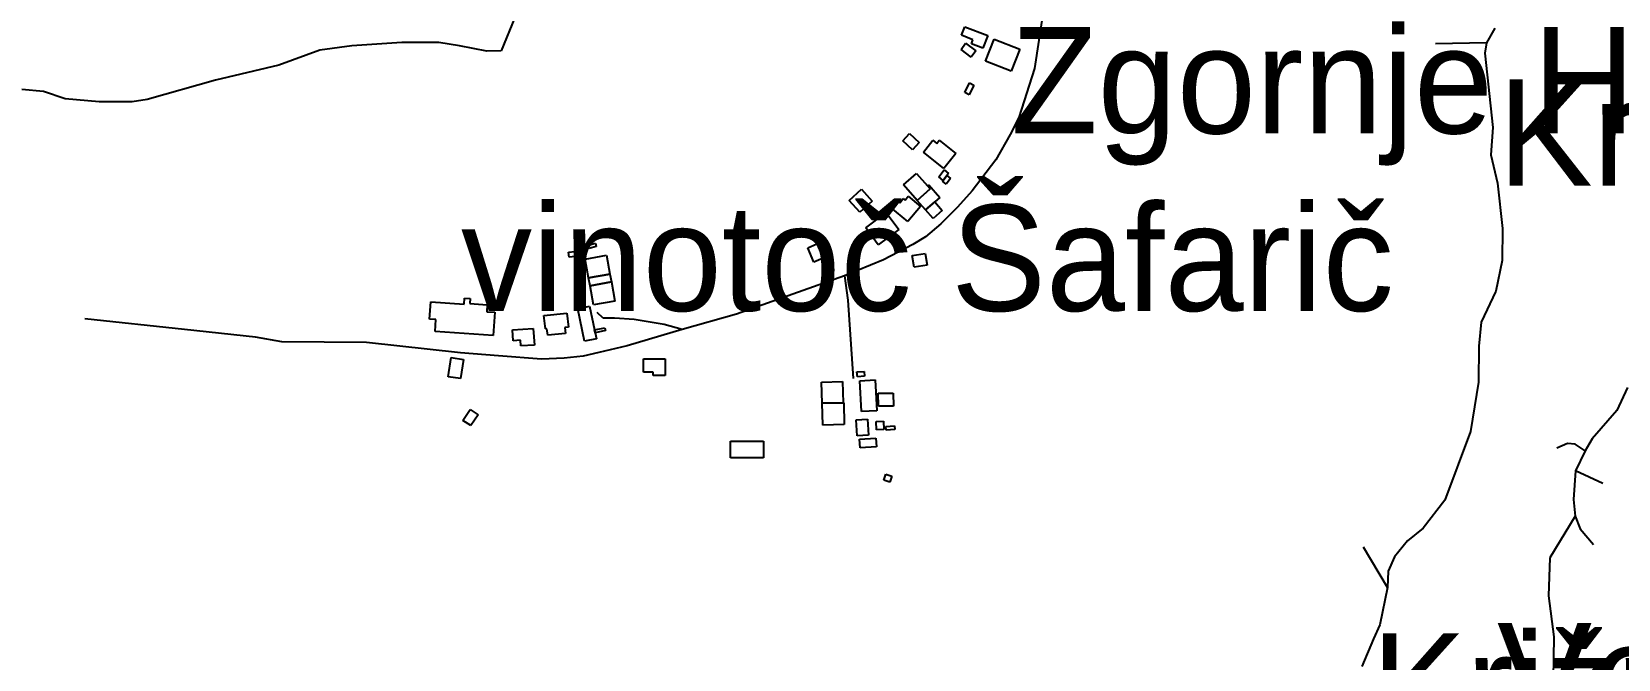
# Model space of a CAD drawing. Extents: x -8864 to 13231, y -7697 to 8949.
# Drawn here: x -4968 to -4043, y 676 to 1042 of the extents above; entities that cross this region are included whole.
import ezdxf

# ---------------------------------------------------------------- set-up
doc = ezdxf.new("R2010")
doc.units = 0
for name, color, linetype in [('OSM_BUILDING_ALLOTMENT_HOUSE', 9, 'CONTINUOUS'), ('OSM_BUILDING_BARN', 9, 'CONTINUOUS'), ('OSM_BUILDING_GARAGE', 9, 'CONTINUOUS'), ('OSM_BUILDING_HOUSE', 9, 'CONTINUOUS'), ('OSM_BUILDING_YES', 9, 'CONTINUOUS'), ('OSM_HIGHWAY_PATH', 8, 'CONTINUOUS'), ('OSM_HIGHWAY_RESIDENTIAL', 8, 'CONTINUOUS'), ('OSM_HIGHWAY_SERVICE', 8, 'CONTINUOUS'), ('OSM_HIGHWAY_TRACK', 8, 'CONTINUOUS'), ('OSM_LABELS', 8, 'CONTINUOUS')]:
    doc.layers.add(name, color=color, linetype=linetype)

msp = doc.modelspace()

# ---------------------------------------------------------------- linework, layer by layer
at = {"layer": 'OSM_BUILDING_ALLOTMENT_HOUSE'}
for p, q in [((-4655.314447, 913.644234), (-4651.769271, 914.055655)), ((-4654.985198, 910.808764), (-4655.314447, 913.644234)), ((-4651.440021, 911.220185), (-4654.985198, 910.808764)), ((-4651.769271, 914.055655), (-4651.440021, 911.220185))]:
    msp.add_line(p, q, dxfattribs=at)
at = {"layer": 'OSM_BUILDING_BARN'}
for p, q in [((-4491.639085, 943.900374), (-4484.395592, 950.438635)), ((-4484.395592, 950.438635), (-4478.185791, 943.55567)), ((-4485.429283, 937.017408), (-4491.639085, 943.900374)), ((-4478.185791, 943.55567), (-4485.429283, 937.017408)), ((-4649.969883, 880.674939), (-4643.078611, 882.131592)), ((-4645.957632, 861.760681), (-4649.969883, 880.674939)), ((-4643.078611, 882.131592), (-4640.161306, 868.399019)), ((-4639.06636, 863.228455), (-4645.957632, 861.760681)), ((-4640.161306, 868.399019), (-4639.793772, 866.653258)), ((-4639.793772, 866.653258), (-4639.06636, 863.228455)), ((-4725.544164, 841.000589), (-4723.897916, 852.220157)), ((-4723.897916, 852.220157), (-4716.715679, 851.174924)), ((-4716.715679, 851.174924), (-4718.361927, 839.944237)), ((-4718.361927, 839.944237), (-4725.544164, 841.000589))]:
    msp.add_line(p, q, dxfattribs=at)
at = {"layer": 'OSM_BUILDING_GARAGE'}
for p, q in [((-4439.38793, 957.621828), (-4436.15669, 961.669323)), ((-4436.899416, 955.631439), (-4439.38793, 957.621828)), ((-4437.243979, 955.208898), (-4436.899416, 955.631439)), ((-4435.084714, 953.474257), (-4437.243979, 955.208898)), ((-4434.625296, 958.489148), (-4436.899416, 955.631439)), ((-4436.899416, 955.631439), (-4434.625296, 958.489148)), ((-4436.15669, 961.669323), (-4433.668175, 959.678934)), ((-4432.458374, 956.754507), (-4435.084714, 953.474257)), ((-4433.668175, 959.678934), (-4434.625296, 958.489148)), ((-4434.625296, 958.489148), (-4432.458374, 956.754507)), ((-4447.06787, 938.373986), (-4441.746277, 943.066412)), ((-4442.649799, 933.370214), (-4447.06787, 938.373986)), ((-4437.328206, 938.07376), (-4442.649799, 933.370214)), ((-4441.746277, 943.066412), (-4437.328206, 938.07376))]:
    msp.add_line(p, q, dxfattribs=at)
at = {"layer": 'OSM_BUILDING_HOUSE'}
for p, q in [((-4448.33127, 972.121646), (-4442.795281, 979.06021)), ((-4436.340457, 962.570002), (-4448.33127, 972.121646)), ((-4442.795281, 979.06021), (-4440.47522, 977.214374)), ((-4440.47522, 977.214374), (-4439.066338, 978.982373)), ((-4439.066338, 978.982373), (-4429.395586, 971.276565)), ((-4429.395586, 971.276565), (-4436.340457, 962.570002)), ((-4459.931577, 952.918282), (-4452.328208, 959.634456)), ((-4452.328208, 959.634456), (-4445.965267, 952.440144)), ((-4451.953016, 943.889254), (-4459.931577, 952.918282)), ((-4444.349646, 950.605428), (-4451.953016, 943.889254)), ((-4445.965267, 952.440144), (-4444.349646, 950.605428)), ((-4481.983647, 927.866065), (-4470.015805, 936.783899)), ((-4470.015805, 936.783899), (-4462.772313, 927.020984)), ((-4474.740155, 918.092031), (-4481.983647, 927.866065)), ((-4462.772313, 927.020984), (-4474.740155, 918.092031)), ((-4642.818274, 894.162883), (-4630.360386, 896.475738)), ((-4640.720265, 882.898837), (-4642.818274, 894.162883)), ((-4630.360386, 896.475738), (-4628.270034, 885.200572)), ((-4628.270034, 885.200572), (-4640.720265, 882.898837)), ((-4669.732519, 876.749758), (-4656.256254, 878.217531)), ((-4668.874939, 868.932754), (-4669.732519, 876.749758)), ((-4655.360389, 869.989106), (-4657.50434, 869.755597)), ((-4656.256254, 878.217531), (-4655.360389, 869.989106)), ((-4687.99439, 868.465736), (-4675.904036, 869.232981)), ((-4687.596227, 862.049788), (-4687.99439, 868.465736)), ((-4683.438493, 862.305537), (-4687.596227, 862.049788)), ((-4683.231755, 859.025286), (-4683.438493, 862.305537)), ((-4675.904036, 869.232981), (-4675.299136, 859.514544)), ((-4667.925475, 869.03283), (-4668.874939, 868.932754)), ((-4667.504341, 865.207724), (-4667.925475, 869.03283)), ((-4657.129149, 866.341912), (-4667.504341, 865.207724)), ((-4657.50434, 869.755597), (-4657.129149, 866.341912)), ((-4675.299136, 859.514544), (-4683.231755, 859.025286)), ((-4485.429283, 838.698854), (-4476.417031, 839.143633)), ((-4484.533418, 820.751993), (-4485.429283, 838.698854)), ((-4476.417031, 839.143633), (-4475.528823, 821.196772)), ((-4474.655928, 831.448944), (-4465.896356, 831.493422)), ((-4474.609986, 823.798734), (-4474.655928, 831.448944)), ((-4465.850414, 823.843212), (-4474.609986, 823.798734)), ((-4465.896356, 831.493422), (-4465.850414, 823.843212)), ((-4475.528823, 821.196772), (-4484.533418, 820.751993))]:
    msp.add_line(p, q, dxfattribs=at)
at = {"layer": 'OSM_BUILDING_YES'}
for p, q in [((-4426.118404, 1040.295256), (-4424.204162, 1045.265669)), ((-4419.426213, 1037.704414), (-4426.118404, 1040.295256)), ((-4424.204162, 1045.265669), (-4410.865722, 1040.095105)), ((-4420.345049, 1035.313723), (-4419.426213, 1037.704414)), ((-4410.865722, 1040.095105), (-4413.706457, 1032.734001)), ((-4412.075523, 1025.08379), (-4407.10615, 1037.926804)), ((-4407.10615, 1037.926804), (-4392.144434, 1032.10019)), ((-4426.386398, 1032.011234), (-4423.714116, 1035.59171)), ((-4420.44459, 1027.552317), (-4426.386398, 1032.011234)), ((-4423.714116, 1035.59171), (-4417.772308, 1031.121674)), ((-4417.772308, 1031.121674), (-4420.44459, 1027.552317)), ((-4413.706457, 1032.734001), (-4420.345049, 1035.313723)), ((-4392.144434, 1032.10019), (-4397.106149, 1019.257176)), ((-4397.106149, 1019.257176), (-4412.075523, 1025.08379)), ((-4424.211819, 1006.914539), (-4421.424682, 1012.463166)), ((-4418.844283, 1011.184424), (-4421.600792, 1005.613558)), ((-4421.424682, 1012.463166), (-4418.844283, 1011.184424)), ((-4421.600792, 1005.613558), (-4424.211819, 1006.914539)), ((-4460.383339, 978.771103), (-4456.516569, 982.940913)), ((-4456.516569, 982.940913), (-4450.804471, 977.648034)), ((-4454.663583, 973.478224), (-4460.383339, 978.771103)), ((-4450.804471, 977.648034), (-4454.663583, 973.478224)), ((-4467.374151, 939.830639), (-4463.9668, 943.97821)), ((-4463.9668, 943.97821), (-4462.144441, 942.477079)), ((-4462.144441, 942.477079), (-4460.084717, 944.978965)), ((-4460.084717, 944.978965), (-4459.035712, 944.111644)), ((-4459.035712, 944.111644), (-4457.228667, 946.313304)), ((-4457.228667, 946.313304), (-4450.10003, 940.464451)), ((-4451.953016, 943.889254), (-4444.349646, 950.605428)), ((-4445.965267, 952.440144), (-4445.276139, 953.040597)), ((-4444.349646, 950.605428), (-4445.965267, 952.440144)), ((-4445.276139, 953.040597), (-4438.78303, 945.690612)), ((-4438.78303, 945.690612), (-4441.746277, 943.066412)), ((-4457.37415, 931.613334), (-4467.374151, 939.830639)), ((-4450.10003, 940.464451), (-4457.37415, 931.613334)), ((-4447.06787, 938.373986), (-4451.953016, 943.889254)), ((-4441.746277, 943.066412), (-4447.06787, 938.373986)), ((-4643.798366, 917.858522), (-4639.655946, 918.937113)), ((-4643.293006, 915.912611), (-4643.798366, 917.858522)), ((-4639.158243, 916.991202), (-4643.293006, 915.912611)), ((-4639.655946, 918.937113), (-4639.158243, 916.991202)), ((-4515.796821, 916.212837), (-4510.475228, 918.503453)), ((-4512.198046, 907.895457), (-4515.796821, 916.212837)), ((-4510.475228, 918.503453), (-4506.884109, 910.186072)), ((-4645.704952, 909.730173), (-4633.247064, 912.031908)), ((-4643.645227, 898.655158), (-4645.704952, 909.730173)), ((-4633.247064, 912.031908), (-4631.194996, 900.968013)), ((-4506.884109, 910.186072), (-4512.198046, 907.895457)), ((-4454.92392, 911.731682), (-4447.374149, 913.010423)), ((-4453.760061, 904.893194), (-4454.92392, 911.731682)), ((-4447.374149, 913.010423), (-4446.21029, 906.183055)), ((-4631.194996, 900.968013), (-4643.645227, 898.655158)), ((-4643.645227, 898.655158), (-4631.194996, 900.968013)), ((-4642.818274, 894.162883), (-4643.645227, 898.655158)), ((-4631.194996, 900.968013), (-4630.360386, 896.475738)), ((-4446.21029, 906.183055), (-4453.760061, 904.893194)), ((-4630.360386, 896.475738), (-4642.818274, 894.162883)), ((-4736.432373, 874.71489), (-4735.727932, 884.81139)), ((-4735.727932, 884.81139), (-4716.286889, 883.465931)), ((-4716.286889, 883.465931), (-4716.05718, 886.857376)), ((-4716.05718, 886.857376), (-4712.726398, 886.623867)), ((-4712.726398, 886.623867), (-4712.933137, 883.677202)), ((-4712.933137, 883.677202), (-4702.71874, 882.965554)), ((-4702.71874, 882.965554), (-4702.994391, 878.962537)), ((-4732.711087, 874.448023), (-4736.432373, 874.71489)), ((-4733.201133, 867.476101), (-4732.711087, 874.448023)), ((-4702.994391, 878.962537), (-4698.423181, 878.640071)), ((-4698.423181, 878.640071), (-4699.357331, 865.129888)), ((-4699.357331, 865.129888), (-4733.201133, 867.476101)), ((-4640.161306, 868.399019), (-4634.211842, 869.666641)), ((-4639.793772, 866.653258), (-4640.161306, 868.399019)), ((-4633.851964, 867.932), (-4639.793772, 866.653258)), ((-4634.211842, 869.666641), (-4633.851964, 867.932)), ((-4611.639098, 843.802701), (-4611.570185, 851.564107)), ((-4611.570185, 851.564107), (-4598.997443, 851.464031)), ((-4598.997443, 851.464031), (-4599.074012, 841.734475)), ((-4605.980598, 843.758223), (-4611.639098, 843.802701)), ((-4605.995912, 841.790073), (-4605.980598, 843.758223)), ((-4487.106159, 843.81382), (-4482.994367, 844.125166)), ((-4486.891764, 841.000589), (-4487.106159, 843.81382)), ((-4482.994367, 844.125166), (-4482.779972, 841.323054)), ((-4599.074012, 841.734475), (-4605.995912, 841.790073)), ((-4507.764661, 837.942728), (-4495.475226, 838.220716)), ((-4507.496667, 825.611211), (-4507.764661, 837.942728)), ((-4495.475226, 838.220716), (-4495.207232, 825.889198)), ((-4482.779972, 841.323054), (-4486.891764, 841.000589)), ((-4507.381812, 825.62233), (-4507.496667, 825.611211)), ((-4507.381812, 825.62233), (-4495.207232, 825.889198)), ((-4495.207232, 825.889198), (-4507.381812, 825.62233)), ((-4507.106161, 812.879392), (-4507.381812, 825.62233)), ((-4495.207232, 825.889198), (-4494.832041, 825.889198)), ((-4494.832041, 825.889198), (-4494.548733, 813.157379)), ((-4716.930074, 815.603667), (-4712.718741, 821.8973)), ((-4712.320579, 812.501329), (-4716.930074, 815.603667)), ((-4712.718741, 821.8973), (-4708.109246, 818.794962)), ((-4708.109246, 818.794962), (-4712.320579, 812.501329)), ((-4487.626833, 815.926133), (-4480.988241, 816.359793)), ((-4487.014276, 806.596878), (-4487.626833, 815.926133)), ((-4480.988241, 816.359793), (-4480.375684, 807.030539)), ((-4475.904014, 814.914259), (-4471.692681, 815.10329)), ((-4475.71259, 809.999443), (-4475.904014, 814.914259)), ((-4471.692681, 815.10329), (-4471.4936, 810.166236)), ((-4494.548733, 813.157379), (-4507.106161, 812.879392)), ((-4480.375684, 807.030539), (-4487.014276, 806.596878)), ((-4485.597736, 804.59537), (-4476.049496, 805.262539)), ((-4476.049496, 805.262539), (-4475.689619, 800.114214)), ((-4471.4936, 810.166236), (-4475.71259, 809.999443)), ((-4470.191915, 812.067669), (-4465.207229, 812.467971)), ((-4470.015805, 809.832651), (-4470.191915, 812.067669)), ((-4465.023462, 810.232952), (-4470.015805, 809.832651)), ((-4465.207229, 812.467971), (-4465.023462, 810.232952)), ((-4560.796826, 803.361106), (-4541.692689, 803.361106)), ((-4560.796826, 793.653789), (-4560.796826, 803.361106)), ((-4541.692689, 803.361106), (-4541.692689, 793.653789)), ((-4485.253173, 799.469284), (-4485.597736, 804.59537)), ((-4475.689619, 800.114214), (-4485.253173, 799.469284)), ((-4541.692689, 793.653789), (-4560.796826, 793.653789)), ((-4471.462972, 780.68846), (-4470.30677, 784.246698)), ((-4467.940767, 779.543153), (-4471.462972, 780.68846)), ((-4470.30677, 784.246698), (-4466.784564, 783.090271)), ((-4466.784564, 783.090271), (-4467.940767, 779.543153))]:
    msp.add_line(p, q, dxfattribs=at)
at = {"layer": 'OSM_HIGHWAY_PATH'}
for p, q in [((-4068.101519, 759.628141), (-4082.894783, 735.443245)), ((-4082.894783, 735.443245), (-4083.76002, 713.170901)), ((-4083.76002, 713.170901), (-4080.62832, 689.341828)), ((-4080.62832, 689.341828), (-4080.98054, 664.801108))]:
    msp.add_line(p, q, dxfattribs=at)
at = {"layer": 'OSM_HIGHWAY_RESIDENTIAL'}
for p, q in [((-4378.874907, 1051.348031), (-4383.507373, 1020.958458)), ((-4115.092336, 1044.398349), (-4119.870284, 1035.802981)), ((-4119.870284, 1035.802981), (-4120.835062, 1029.765096)), ((-4120.835062, 1029.765096), (-4116.202596, 986.399075)), ((-4383.507373, 1020.958458), (-4392.649794, 992.247928)), ((-4392.649794, 992.247928), (-4397.672765, 982.318221)), ((-4397.672765, 982.318221), (-4406.126058, 967.596013)), ((-4116.202596, 986.399075), (-4117.312857, 970.464842)), ((-4406.126058, 967.596013), (-4420.000486, 949.47124)), ((-4117.312857, 970.464842), (-4113.423117, 953.974634)), ((-4113.423117, 953.974634), (-4110.643637, 927.476883)), ((-4420.000486, 949.47124), (-4428.47675, 939.964073)), ((-4428.47675, 939.964073), (-4438.231728, 930.212278)), ((-4438.231728, 930.212278), (-4447.121469, 922.762218)), ((-4110.643637, 927.476883), (-4110.827404, 908.940689)), ((-4454.456845, 918.147629), (-4471.562513, 909.174198)), ((-4447.121469, 922.762218), (-4454.456845, 918.147629)), ((-4471.562513, 909.174198), (-4494.30371, 899.867183)), ((-4110.827404, 908.940689), (-4114.533377, 890.971589)), ((-4494.30371, 899.867183), (-4557.404789, 877.505883)), ((-4114.533377, 890.971589), (-4123.06324, 872.813457)), ((-4879.433921, 868.565811), (-4937.458429, 874.781607)), ((-4557.404789, 877.505883), (-4589.074011, 868.565811)), ((-4123.06324, 872.813457), (-4124.357268, 858.914091)), ((-4837.994406, 864.162492), (-4879.433921, 868.565811)), ((-4822.580928, 861.315902), (-4837.994406, 864.162492)), ((-4773.109253, 861.060153), (-4822.580928, 861.315902)), ((-4718.461468, 855.055627), (-4773.109253, 861.060153)), ((-4589.074011, 868.565811), (-4621.23328, 859.025286)), ((-4696.240945, 853.209792), (-4718.461468, 855.055627)), ((-4671.080146, 851.352836), (-4696.240945, 853.209792)), ((-4657.933131, 851.819855), (-4671.080146, 851.352836)), ((-4646.876468, 853.02076), (-4657.933131, 851.819855)), ((-4637.657477, 855.100105), (-4646.876468, 853.02076)), ((-4621.23328, 859.025286), (-4637.657477, 855.100105)), ((-4124.357268, 858.914091), (-4124.541035, 837.787055)), ((-4124.541035, 837.787055), (-4129.181158, 809.065406)), ((-4129.181158, 809.065406), (-4144.188817, 769.035232)), ((-4144.188817, 769.035232), (-4156.792187, 752.734056)), ((-4156.792187, 752.734056), (-4166.057119, 745.317354)), ((-4166.057119, 745.317354), (-4173.469065, 736.054817)), ((-4173.469065, 736.054817), (-4177.175038, 727.526166)), ((-4177.175038, 727.526166), (-4177.688055, 718.141314)), ((-4177.688055, 718.141314), (-4182.182695, 696.213675)), ((-4182.182695, 696.213675), (-4185.888668, 688.063087)), ((-4185.888668, 688.063087), (-4192.557888, 671.939822))]:
    msp.add_line(p, q, dxfattribs=at)
at = {"layer": 'OSM_HIGHWAY_SERVICE'}
for p, q in [((-4686.623792, 1050.680862), (-4694.610011, 1031.243989)), ((-4800.368062, 1031.510857), (-4824.357345, 1022.89325)), ((-4781.677401, 1034.023862), (-4800.368062, 1031.510857)), ((-4752.527322, 1036.147685), (-4781.677401, 1034.023862)), ((-4730.927013, 1036.014251), (-4752.527322, 1036.147685)), ((-4718.997456, 1034.157296), (-4730.927013, 1036.014251)), ((-4702.963763, 1030.977121), (-4718.997456, 1034.157296)), ((-4694.610011, 1031.243989), (-4702.963763, 1030.977121)), ((-4824.357345, 1022.89325), (-4861.195021, 1014.153328)), ((-4861.195021, 1014.153328), (-4901.217996, 1002.889282)), ((-4961.646793, 1007.392677), (-4974.242507, 1008.715897)), ((-4948.928568, 1003.15615), (-4961.646793, 1007.392677)), ((-4929.051078, 1001.432629), (-4948.928568, 1003.15615)), ((-4909.962255, 1001.432629), (-4929.051078, 1001.432629)), ((-4901.217996, 1002.889282), (-4909.962255, 1001.432629)), ((-4494.30371, 899.867183), (-4492.504322, 885.756547)), ((-4492.504322, 885.756547), (-4489.32668, 840.066551)), ((-4635.138335, 875.226387), (-4638.629913, 878.517757)), ((-4628.515057, 875.126312), (-4635.138335, 875.226387)), ((-4617.121487, 874.50362), (-4628.515057, 875.126312)), ((-4599.61, 871.423521), (-4617.121487, 874.50362)), ((-4589.074011, 868.565811), (-4599.61, 871.423521))]:
    msp.add_line(p, q, dxfattribs=at)
at = {"layer": 'OSM_HIGHWAY_TRACK'}
for p, q in [((-4119.870284, 1035.802981), (-4149.694177, 1035.258126)), ((-4037.649755, 834.795912), (-4043.913155, 821.396923)), ((-4043.913155, 821.396923), (-4058.354198, 804.862238)), ((-4072.6957, 801.993408), (-4078.874874, 799.302491)), ((-4068.262315, 801.73766), (-4072.6957, 801.993408)), ((-4062.358793, 797.734643), (-4068.262315, 801.73766)), ((-4062.358793, 797.734643), (-4067.925409, 786.070295)), ((-4058.354198, 804.862238), (-4062.358793, 797.734643)), ((-4067.925409, 786.070295), (-4069.142867, 769.368817)), ((-4052.113768, 778.831505), (-4067.925409, 786.070295)), ((-4069.142867, 769.368817), (-4068.101519, 759.628141)), ((-4068.101519, 759.628141), (-4065.222499, 752.278157)), ((-4065.222499, 752.278157), (-4057.397077, 743.060097)), ((-4177.688055, 718.141314), (-4191.707964, 741.647922))]:
    msp.add_line(p, q, dxfattribs=at)

# ---------------------------------------------------------------- texts
at = {"layer": 'OSM_LABELS'}
for s, p in [('Zgornje Hoče', (-4397.340587, 982.97489)), ('Križna cesta', (-4113.266816, 952.484563)), ('vinotoč Šafarič', (-4718.099823, 879.429555)), ('Križna cesta', (-4187.088791, 629.295007)), ('Veronikova cesta', (-4113.688551, 635.252803))]:
    msp.add_text(s, height=62.042552, dxfattribs=at).set_placement(p)

doc.saveas('drawing.dxf')
